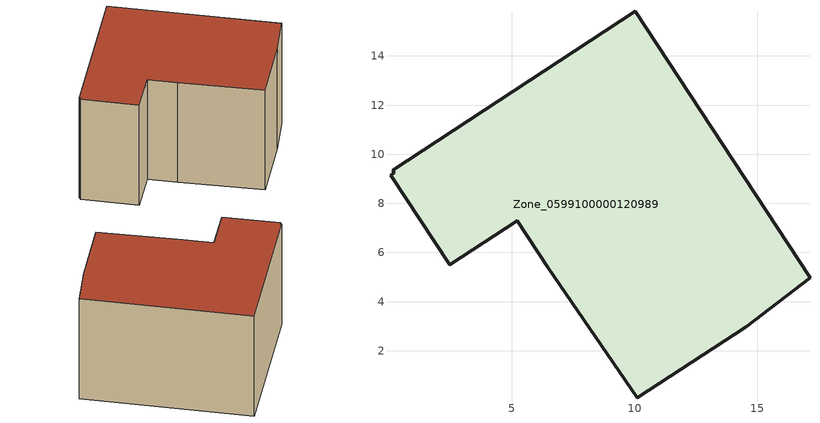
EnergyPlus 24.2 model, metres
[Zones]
Zone_0599100000120989
 floor ground (C_G): 6.47,5.4 5.23,7.3 2.47,5.5 0.07,9.15 0.22,9.24 0.15,9.35 10.04,15.82 17.14,4.96 14.54,2.98 10.12,0.09 z0
 wall outside (C_F): 17.14,4.96 10.04,15.82 0.15,9.35 0.22,9.24 0.07,9.15 2.47,5.5 5.23,7.3 6.47,5.4 10.12,0.09 14.54,2.98 17.14,4.96 z0:8.9
 roof outside (C_R): 0.22,9.24 0.07,9.15 2.47,5.5 5.23,7.3 6.47,5.4 10.12,0.09 14.54,2.98 17.14,4.96 10.04,15.82 0.15,9.35 z8.9
[BUILDING]
Pand.0599100000120989: North Axis=0; Terrain=City; Loads Convergence Tolerance Value=0.04; Temperature Convergence Tolerance Value=0.4; Solar Distribution=FullExterior; Maximum Number of Warmup Days=25; Minimum Number of Warmup Days=1
[Site:Location]
Rotterdam.The.Hague.AP_ZH_NLD Design_Conditions: Latitude=51.96; Longitude=4.45; Time Zone=1; Elevation=-4.5
[SITE:GROUNDTEMPERATURE:BUILDINGSURFACE]
18, 18, 18, 18, 18, 18, 18, 18, 18, 18, 18, 18
[MATERIAL] Thermal Absorptance=0.9; Solar Absorptance=0.7; Visible Absorptance=0.7
Name | Roughness | Thickness | Conductivity | Density | Specific Heat
G.D.1975-1991 | MediumSmooth | 0.15 | 0.288461 | 540 | 1210
F.D.1975-1991 | Rough | 0.3 | 0.230769 | 1920 | 840
R.D.1975-1991 | MediumRough | 0.2 | 0.153846 | 1500 | 1000
[CONSTRUCTION]
C_G: G.D.1975-1991
C_F: F.D.1975-1991
C_R: R.D.1975-1991
[ZONE]
Zone_0599100000120989: Type=1; Multiplier=1; Ceiling Height=Autocalculate; Volume=Autocalculate; Floor Area=autocalculate; Part of Total Floor Area=Yes
[ZONEINFILTRATION:DESIGNFLOWRATE]
Infil_Zone_0599100000120989: Zone or ZoneList or Space or SpaceList=Zone_0599100000120989; Schedule=AlwaysOn; Design Flow Rate Calculation Method=Flow/Area; Flow Rate per Floor Area=0.0042; Constant Term Coefficient=1; Temperature Term Coefficient=0; Velocity Term Coefficient=0; Velocity Squared Term Coefficient=0
[HVACTEMPLATE:ZONE:IDEALLOADSAIRSYSTEM]
Zone_0599100000120989: Maximum Heating Supply Air Temperature=50; Minimum Cooling Supply Air Temperature=13; Maximum Heating Supply Air Humidity Ratio=0.0156; Minimum Cooling Supply Air Humidity Ratio=0.0077; Heating Limit=NoLimit; Cooling Limit=NoLimit; Dehumidification Control Type=ConstantSensibleHeatRatio; Cooling Sensible Heat Ratio=0.7; Dehumidification Setpoint=60; Humidification Control Type=None; Humidification Setpoint=30; Outdoor Air Method=None; Outdoor Air Flow Rate per Person=0.00944; Outdoor Air Flow Rate per Zone Floor Area=0; Outdoor Air Flow Rate per Zone=0; Demand Controlled Ventilation Type=None; Outdoor Air Economizer Type=NoEconomizer; Heat Recovery Type=None; Sensible Heat Recovery Effectiveness=0.7; Latent Heat Recovery Effectiveness=0.65
[ZONECONTROL:THERMOSTAT]
ThermostatControl_Zone_0599100000120989: Zone or ZoneList=Zone_0599100000120989; Control Type Schedule=DualSetpointControlType; Control 1=Thermostat_Zone_0599100000120989; Temperature Difference Between Cutout And Setpoint=0
[THERMOSTATSETPOINT:DUALSETPOINT]
Thermostat_Zone_0599100000120989: Heating Setpoint Temperature Schedule=HeatingSetpoint_Zone_0599100000120989; Cooling Setpoint Temperature Schedule=CoolingSetpoint_Zone_0599100000120989
[SCHEDULE:COMPACT]
HeatingSetpoint_Zone_0599100000120989: Through: 12/31, For: AllDays, Until: 24:00, 21
CoolingSetpoint_Zone_0599100000120989: Through: 12/31, For: AllDays, Until: 24:00, 24
DualSetpointControlType: Through: 12/31, For: AllDays, Until: 24:00, 4
AlwaysOn: Through: 12/31, For: AllDays, Until: 24:00, 1
